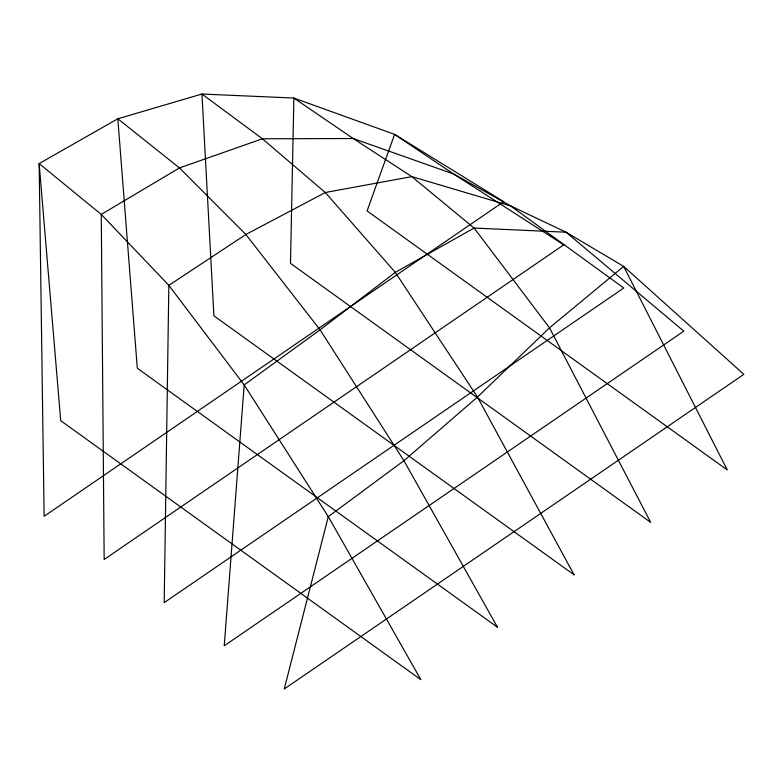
<?xml version="1.0" encoding="UTF-8"?>
<svg xmlns="http://www.w3.org/2000/svg" width="783" height="783" viewBox="0 0 783 783"><rect width="100%" height="100%" fill="white"/><g stroke="black" fill="none" stroke-linecap="round" stroke-linejoin="round"><path stroke-width="1.17" d="M168.834 285.345L164.195 602.626L623.787 288.007L510.633 205.919L453.67 174.022L394.593 134.382L293.879 98.051L201.945 94.029L117.822 118.781L39.15 163.588L44.132 516.291L503.723 201.671L394.593 134.382L367.09 210.93L727.28 469.957L623.679 266.406L566.089 232.218L510.633 205.919L411.829 176.615L353.182 138.522L293.879 98.051L290.493 263.372L650.683 522.388L549.519 327.832L474.106 228.049L411.829 176.615L325.307 192.52L245.862 234.489L168.834 285.345L101.261 214.415L39.15 163.588L60.702 420.686L420.892 679.703L328.283 516.643L244.188 384.913L168.834 285.345M244.188 384.913L224.232 645.799L683.813 331.18L566.089 232.218L474.106 228.049L395.298 272.357L320.071 329.839L244.188 384.913M328.283 516.643L284.258 688.971L743.85 374.343L623.679 266.406L549.519 327.832L477.483 397.04L403.93 460.698L328.283 516.643M563.75 244.834L104.168 559.463L101.261 214.415L179.473 167.924L262.403 138.787L353.182 138.522L453.67 174.022L563.75 244.834M574.086 574.83L213.896 315.813L201.945 94.029L262.403 138.787L325.307 192.52L395.298 272.357L477.483 397.04L574.086 574.83M497.489 627.261L137.299 368.245L117.822 118.781L179.473 167.924L245.862 234.489L320.071 329.839L403.93 460.698L497.489 627.261"/></g></svg>
